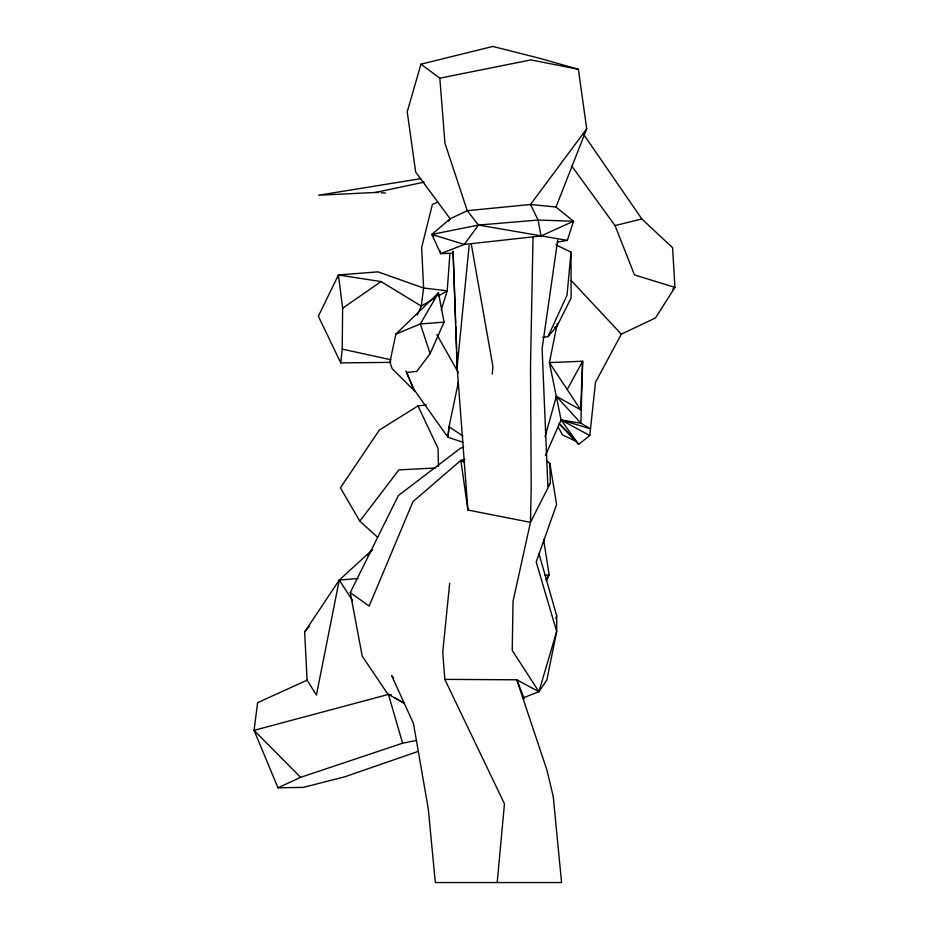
<?xml version="1.0" encoding="UTF-8"?>
<svg xmlns="http://www.w3.org/2000/svg" width="929" height="929" viewBox="0 0 929 929"><rect width="100%" height="100%" fill="white"/><g stroke="black" fill="none" stroke-linecap="round" stroke-linejoin="round"><path stroke-width="1.39" d="M390.819 362.368L340.746 362.879L342.209 349.107L342.627 308.231L338.435 274.961L377.917 271.849L423.589 288.036L447.221 290.812L449.88 253.849M533.025 237.301L530.494 367.164L531.202 487.748L530.471 522.353L513.029 601.295L512.227 650.405L538.913 691.675L522.795 698.039M545.091 436.584L556.355 396.277L580.648 409.817L582.646 361.23L549.411 362.612L561.093 419.943L578.628 444.387L589.776 435.562L595.512 382.225L621.327 334.173L655.456 317.973L674.942 287.386L672.584 247.741L641.834 218.954L583.818 134.67M492.289 374.12L492.904 366.398L471.258 243.99M497.189 882.55L504.459 803.806L444.817 679.378L442.738 652.181L449.671 583.249M555.972 244.826L571.021 252.189L567.015 295.271L547.994 336.623L542.559 337.32M546.496 460.842L549.863 463.385L550.386 483.057L530.471 522.353L467.914 510.021L457.126 367.129L469.157 245.465M338.133 277.771L338.435 274.961L381.041 281.568L421.29 306.082L434.877 298.081M580.648 409.817L549.411 362.612L557.319 323.338M549.457 466.242L549.863 463.385L556.599 504.447L536.207 561.999L556.68 631.453L546.844 680.04L538.913 691.675L516.779 679.796L444.817 679.378M557.702 240.135L542.118 348.526L547.866 486.424L550.386 483.057M357.955 578.523L339.259 580.068L316.429 695.031L307.093 680.191L304.642 631.975L339.259 580.068L372.204 549.922L367.64 555.461M458.357 382.179L449.032 426.806L447.906 437.28L413.173 388.334L405.892 370.926M395.87 334.103L389.878 362.287L392.177 368.65L414.682 391.109L406.728 372.483L416.784 371.368L430.104 353.659L444.062 322.154L438.465 292.879L395.87 334.103L420.326 323.919L444.062 322.154M557.342 242.132L567.329 240.402L573.518 221.241L556.006 207.039L586.71 128.829L578.372 69.269L539.517 58.26L492.881 46.45L420.953 64.182L407.227 111.828L415.669 172.062L450.159 218.803L448.719 221.183M555.867 618.528L556.68 615.764L538.959 553.579M538.913 691.675L556.68 631.453L556.68 615.764M441.205 310.123L447.221 290.812L438.581 295.898M545.509 455.361L561.093 419.943L580.88 423.206L590.496 428.815L561.093 419.943L589.776 435.562M417.214 315.036L421.29 306.082L423.589 288.036L421.661 247.497L432.391 204.368L437.664 202.267M338.435 274.961L318.357 316.22L340.746 362.879M404.022 703.23L387.718 693.94L362.217 656.141L350.279 592.563L398.367 495.54L460.819 447.975L463.594 447.418M547.994 336.623L556.994 326.195L571.114 297.988L571.021 252.189M567.34 389.309L582.646 361.23L580.88 423.206L556.355 396.277M546.066 579.545L549.144 574.714L543.57 539.401M546.298 581.008L549.144 574.714L544.963 575.515M567.329 240.402L478.47 225.062L431.834 234.433L464.291 244.432L540.98 235.978L573.518 221.241L538.135 220.045L478.47 225.062L464.291 244.432L440.706 253.663L431.834 234.433L450.159 218.803L467.252 210.686L530.505 204.485L556.006 207.039M586.71 128.829L530.505 204.485L538.135 220.045L540.98 235.978M377.627 537.334L359.802 521.134L398.878 469.9L435.678 467.972M304.642 631.975L309.206 626.425M434.818 297.257L438.465 292.879L420.326 323.919L430.104 353.659M672.759 289.209L674.942 287.386L634.495 274.938L615.044 225.584L571.788 166.128M342.627 308.231L381.041 281.568M426.318 404.963L417.992 405.903L379.346 430.069L340.409 487.806L359.802 521.134M307.093 680.191L257.623 702.661L254.058 730.357L277.98 787.792L300.624 777.341L402.605 743.2L416.447 740.425M554.439 327.368L556.994 326.195M418.178 751.398L344.961 776.76L303.26 787.397L277.98 787.792M464.964 459.228L460.842 460.366L412.964 501.648L369.161 606.08L350.279 592.563M391.306 694.729L388.438 694.416L254.058 730.357L300.624 777.341M615.044 225.584L641.834 218.954M420.698 178.67L318.635 195.218L375.351 192.466L424.123 182.142M420.953 64.182L439.823 78.175L530.865 59.92L578.372 69.269M453.48 253.176L440.706 253.663L440.207 251.016M375.351 192.466L378.242 192.617M381.145 192.767L385.489 193M342.209 349.107L391.097 359.802M462.851 442.192L447.917 437.28L449.032 426.806L463.095 436.084M576.015 441.252L562.486 434.911L558.317 427.305M395.22 698.051L403.999 703.102M464.419 462.688L460.842 460.366L467.914 510.021M431.834 234.433L433.889 235.989M560.082 424.414L573.205 437.733M558.944 423.485L578.628 444.387M571.114 280.419L621.327 334.173M393.594 677.868L391.69 675.708L413.44 723.377L428.304 808.985L435.318 882.55L561.569 882.55L553.254 796.571L546.937 770.106L516.779 679.796L524.293 698.654M478.47 225.062L467.252 210.686L444.945 143.194L439.823 78.175M339.259 580.068L352.579 600.633M436.839 334.51L458.427 372.738M417.992 405.903L438.047 448.428L438.476 466.439M388.438 694.416L402.605 743.2M453.073 251.294L455.686 323.106M455.791 325.986L456.627 348.967M456.731 351.836L457.103 361.892M453.062 251.353L457.126 367.129"/></g></svg>
